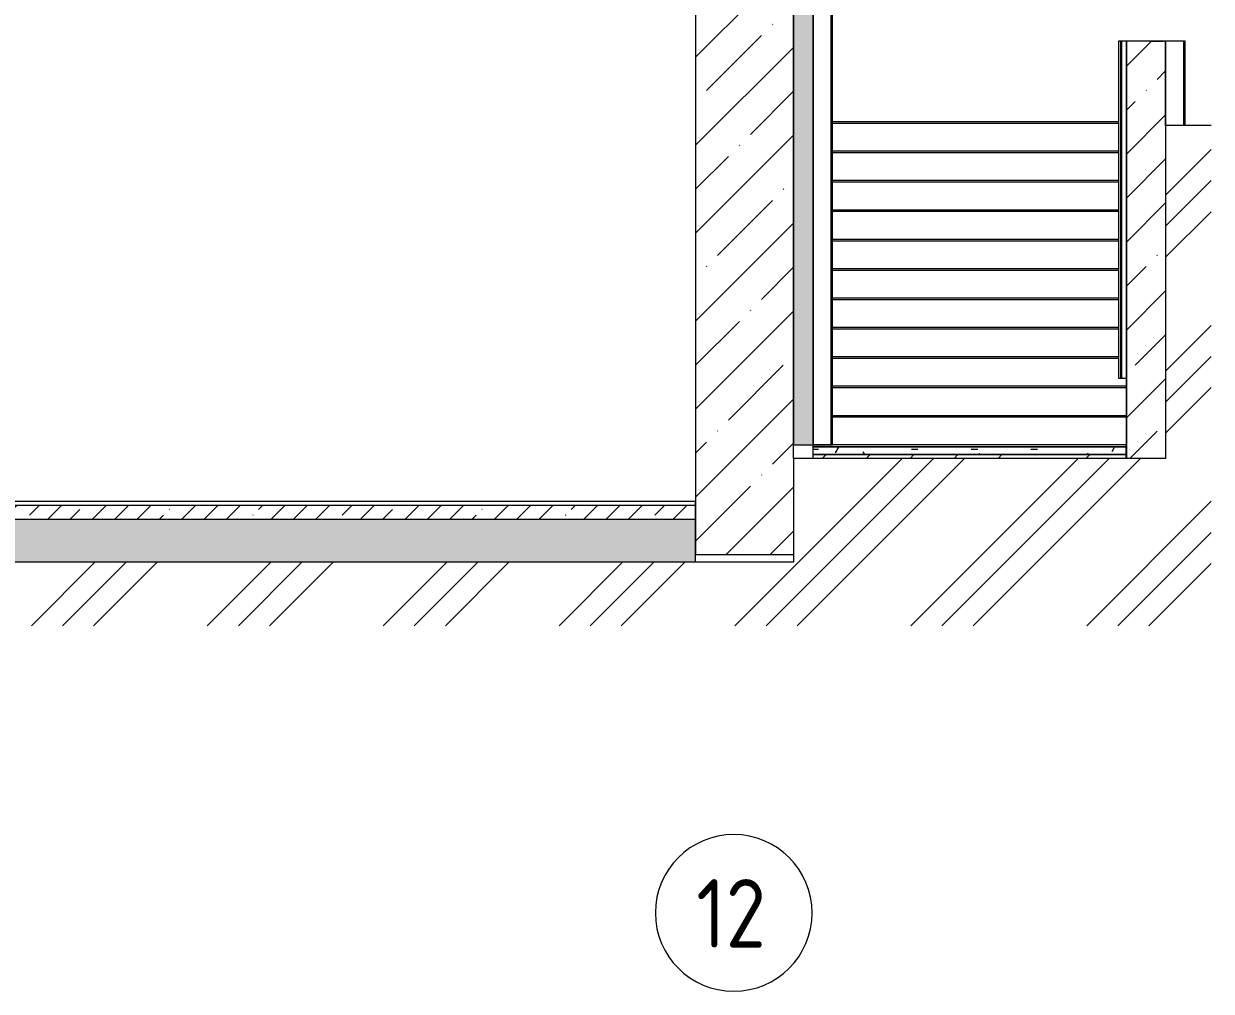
# Model space of a CAD drawing. Header units: millimetres. Extents: x -515342 to 330399, y -224905 to 507333.
# Drawn here: x 186156 to 192219, y 82231 to 87171 of the extents above; entities that cross this region are included whole.
import ezdxf

# ---------------------------------------------------------------- set-up
doc = ezdxf.new("R2010")
doc.units = ezdxf.units.MM
doc.layers.get('0').update_dxf_attribs({"lineweight": 0})
for name, color, linetype, lineweight in [('Лестницы', 7, 'Continuous', 0), ('Линии', 7, 'Continuous', 0), ('Оси', 7, 'Continuous', 0), ('Отметки', 7, 'Continuous', 0), ('Перекрытие', 7, 'Continuous', 0), ('Стены внутренние', 7, 'Continuous', 0), ('Стены наружные', 7, 'Continuous', 0), ('Стены несущие', 7, 'Continuous', 0), ('Стены отделка', 7, 'Continuous', 0), ('Стены перегородки', 7, 'Continuous', 0), ('Стены штриховка', 7, 'Continuous', 0), ('Узлы', 7, 'Continuous', 0)]:
    doc.layers.add(name, color=color, linetype=linetype, lineweight=lineweight)
doc.styles.add('GOST Common', font='', dxfattribs={"width": 0.9, "height": 350})
doc.styles.get('GOST Common').set_extended_font_data('GOST Common')
pattern_1 = [(45, (48650.6, 7579.1), (-224.5064, 224.5064), []), (45, (48875.1, 7579.1), (-224.5064, 224.5064), [396.875, -79.375, 3.353, -76.022])]

# ---------------------------------------------------------------- blocks, each defined once
blk = doc.blocks.new('СД_Люблино_Фасады_rvt-1-О_АР_П_Разрез 1-1')
at = {"layer": 'Лестницы'}
h = blk.add_hatch(dxfattribs=at)
h.set_pattern_fill('FP_11', color=256, style=0, pattern_type=2)
h.set_pattern_definition([(0, (48650.59, 7579.1), (406.4, 101.6), [33.528, -271.272, 33.528, -271.272, -1625.6]), (0, (48650.59, 7579.1), (406.4, 101.6), [-609.6, 33.528, -576.072, 33.528, -271.272, -711.2]), (0, (48650.59, 7579.1), (406.4, 101.6), [-1524, 33.528, -169.672, 33.528, -474.472]), (120, (48802.99, 7629.9), (-291.18818, 301.15272), [33.528, -271.272, 33.528, -271.272, -1625.6]), (120, (48802.99, 7629.9), (-291.18818, 301.15272), [-609.6, 33.528, -576.072, 33.528, -271.272, -711.2]), (120, (48802.99, 7629.9), (-291.18818, 301.15272), [-1524, 33.528, -169.672, 33.528, -474.472]), (240, (48853.79, 7833.1), (-115.21182, -402.75272), [33.528, -271.272, 33.528, -271.272, -1625.6]), (240, (48853.79, 7833.1), (-115.21182, -402.75272), [-609.6, 33.528, -576.072, 33.528, -271.272, -711.2]), (240, (48853.79, 7833.1), (-115.21182, -402.75272), [-1524, 33.528, -169.672, 33.528, -474.472])])
h.paths.add_polyline_path([(102033.9, -3060), (103633.9, -3060), (103633.9, -3020), (102033.9, -3020)])
h = blk.add_hatch(dxfattribs=at)
h.set_pattern_fill('FP_1', color=256, style=0, pattern_type=2)
h.set_pattern_definition(pattern_1)
h.paths.add_polyline_path([(102033.9, -3080), (103633.9, -3080), (103633.9, -3060), (102033.9, -3060)])
at = {"layer": 'Стены внутренние'}
h = blk.add_hatch(dxfattribs=at)
h.set_pattern_fill('FP_1', color=256, style=0, pattern_type=2)
h.set_pattern_definition(pattern_1)
h.paths.add_polyline_path([(101581.7, -3570), (101935, -3570), (101935, 760), (101435, 760), (101435, -3570)])
h.paths.add_polyline_path([(101435, 2620), (101935, 2620), (101935, 4160), (101435, 4160), (101435, 3450.6)])
h.paths.add_polyline_path([(101435, 6020), (101935, 6020), (101935, 7510), (101435, 7510), (101435, 6404.6)])
h.paths.add_polyline_path([(101435, 9370), (101935, 9370), (101935, 10810), (101435, 10810), (101435, 10097.1)])
h.paths.add_polyline_path([(101435, 12670), (101935, 12670), (101935, 13840), (101435, 13840), (101435, 13051.1)])
h = blk.add_hatch(dxfattribs=at)
h.set_pattern_fill('FP_1', color=256, style=0, pattern_type=2)
h.set_pattern_definition(pattern_1)
h.paths.add_polyline_path([(103835, -3080), (103835, -950), (103635, -950), (103635, -3080)])
at = {"layer": 'Стены наружные'}
h = blk.add_hatch(dxfattribs=at)
h.set_pattern_fill('FP_8', color=256, style=0, pattern_type=2)
h.set_pattern_definition([(0, (48650.593, 7579.1), (59.531, 34.37), [39.687, -79.375]), (120, (48650.593, 7579.1), (-59.530793, 34.370358), [39.688, -79.375]), (60, (48650.593, 7579.1), (0.000207, 68.740358), [0, -79.375, 39.687, 0])])
h.paths.add_polyline_path([(101935, -3010), (102035, -3010), (102035, 190), (101935, 190), (101935, -2457.4)])
at = {"layer": 'Лестницы'}
for p, q in [((102135, -1360), (103595, -1360)), ((103595, -1370), (102135, -1370)), ((103595, -1370), (102135, -1370)), ((102135, -1510), (103595, -1510)), ((103595, -1520), (102135, -1520)), ((103595, -1520), (102135, -1520)), ((102135, -1660), (103595, -1660)), ((103595, -1670), (102135, -1670)), ((103595, -1670), (102135, -1670)), ((102135, -1810), (103595, -1810)), ((103595, -1820), (102135, -1820)), ((103595, -1820), (102135, -1820)), ((102135, -1960), (103595, -1960)), ((103595, -1970), (102135, -1970)), ((103595, -1970), (102135, -1970)), ((102135, -2110), (103595, -2110)), ((103595, -2120), (102135, -2120)), ((103595, -2120), (102135, -2120)), ((102135, -2260), (103595, -2260)), ((103595, -2270), (102135, -2270)), ((103595, -2270), (102135, -2270)), ((102135, -2410), (103595, -2410)), ((103595, -2420), (102135, -2420)), ((103595, -2420), (102135, -2420)), ((102135, -2560), (103595, -2560)), ((103595, -2570), (102135, -2570)), ((103595, -2570), (102135, -2570)), ((102135, -2710), (103633.9, -2710)), ((103633.9, -2720), (102135, -2720)), ((103633.9, -2720), (102135, -2720)), ((103633.9, -2670), (103633.9, -2710)), ((103633.9, -2720), (103633.9, -2710)), ((103633.9, -2720), (103633.9, -2860)), ((102135, -2860), (103633.9, -2860)), ((103633.9, -2870), (102135, -2870)), ((103633.9, -2870), (102135, -2870)), ((103633.9, -2870), (103633.9, -2860)), ((103633.9, -2870), (103633.9, -3010))]:
    blk.add_line(p, q, dxfattribs=at)
at = {"layer": 'Лестницы', "lineweight": 18}
for p, q in [((103633.9, -3010), (102033.9, -3010)), ((102033.9, -3010), (102033.9, -3020)), ((103633.9, -3020), (102033.9, -3020)), ((102033.9, -3020), (102033.9, -3060)), ((102033.9, -3020), (103633.9, -3020)), ((103633.9, -3020), (103633.9, -3010)), ((103633.9, -3060), (103633.9, -3020)), ((102033.9, -3060), (103633.9, -3060)), ((103633.9, -3060), (102033.9, -3060)), ((102033.9, -3060), (102033.9, -3080)), ((103633.9, -3080), (103633.9, -3060))]:
    blk.add_line(p, q, dxfattribs=at)
at = {"layer": 'Стены несущие'}
for p, q in [((101435, 760), (101435, -3570)), ((101935, -3080), (101935, 200)), ((101935, 190), (101935, -3010)), ((102035, -3010), (102035, 190)), ((103635, -950), (103635, -3080)), ((103835, -950), (103635, -950)), ((103835, -1380), (103835, -950)), ((101935, -3010), (102035, -3010)), ((101435, -3570), (101935, -3570))]:
    blk.add_line(p, q, dxfattribs=at)
at = {"layer": 'Стены отделка', "lineweight": 9}
for p, q in [((102035, 180), (102035, -3010)), ((102135, -3010), (102135, 180)), ((103604, -950), (103595, -950)), ((103595, -950), (103595, -2670)), ((103610, -950), (103604, -950)), ((103835, -950), (103835, -1380)), ((103926, -950), (103835, -950)), ((103935, -950), (103926, -950)), ((103935, -1380), (103935, -950)), ((103595, -2670), (103604, -2670)), ((103604, -2670), (103610, -2670)), ((102035, -3010), (102126, -3010)), ((102126, -3010), (102135, -3010))]:
    blk.add_line(p, q, dxfattribs=at)
at = {"layer": 'Стены перегородки'}
for p, q in [((103635, -950), (103610, -950)), ((103610, -950), (103610, -2670)), ((103635, -2670), (103635, -950)), ((103610, -2670), (103635, -2670))]:
    blk.add_line(p, q, dxfattribs=at)
at = {"layer": 'Стены штриховка'}
for p, q in [((102126, 180), (102126, -3010)), ((103604, -950), (103604, -2670)), ((103926, -950), (103926, -1380))]:
    blk.add_line(p, q, dxfattribs=at)
blk = doc.blocks.new('Ось сетки - Круг_Ø8 мм-6577-О_АР_П_Разрез 1-1')
at = {"layer": 'Оси'}
for start, end in [(360, 180), (180, 360)]:
    blk.add_arc((0, -5400), 400, start, end, dxfattribs=at)

msp = doc.modelspace()

# ---------------------------------------------------------------- hatches: boundary and pattern name
at = {"layer": 'Перекрытие'}
h = msp.add_hatch(dxfattribs=at)
h.set_pattern_fill('FP_19', color=256, style=0, pattern_type=2)
h.set_pattern_definition([(45, (136801.12, 95610.5), (-114.04925, 114.04925), []), (45, (136915.17, 95610.5), (-114.04925, 114.04925), [201.613, -40.323, 3.353, -36.97])])
h.paths.add_polyline_path([(188903.4654, 84641.3929), (189585.5296, 84641.3929), (189585.5296, 84711.3929), (177440.5296, 84711.3929), (177440.5296, 84641.3929), (185588.4, 84641.3929)])
h = msp.add_hatch(dxfattribs=at)
h.set_pattern_fill('FP_1', color=256, style=0, pattern_type=2)
h.set_pattern_definition([(45, (136801.12, 95610.5), (-224.5064, 224.5064), []), (45, (137025.63, 95610.5), (-224.5064, 224.5064), [396.875, -79.375, 3.353, -76.022])])
h.paths.add_polyline_path([(188903.4654, 84421.3929), (189585.5296, 84421.3929), (189585.5296, 84641.3929), (88345.5296, 84641.3929), (88345.5296, 84421.3929), (185588.4, 84421.3929)])
at = {"layer": 'Узлы'}
h = msp.add_hatch(dxfattribs=at)
h.set_pattern_fill('FP_24', color=256, style=0, pattern_type=2)
h.set_pattern_definition([(45, (136801.1, 95610.5), (-449.013, 449.013), []), (45, (136959.9, 95610.5), (0, 898.0256), []), (45, (136642.4, 95610.5), (0, 898.0256), [])])
h.paths.add_polyline_path([(140835.0172, 84096.9743), (192218.5308, 84096.9743), (192218.5308, 86651.3929), (191985.5296, 86651.3929), (191985.5296, 84951.3929), (190085.5296, 84951.3929), (190085.5296, 84421.3929), (87850.5296, 84421.3929), (87850.5296, 87031.3929), (87745.5296, 87031.3929), (87745.5296, 88231.3929), (86136.4383, 88231.3929), (86136.4383, 84096.9743), (139177.4845, 84096.9743)])

# ---------------------------------------------------------------- linework, layer by layer
at = {"layer": 'Линии'}
for p, q in [((192218.5308, 86651.3929), (191985.5296, 86651.3929)), ((191985.5296, 86651.3929), (191985.5296, 84951.3929)), ((191985.5296, 84951.3929), (190085.5296, 84951.3929)), ((190085.5296, 84951.3929), (190085.5296, 84421.3929)), ((190085.5296, 84421.3929), (87850.5296, 84421.3929))]:
    msp.add_line(p, q, dxfattribs=at)
at = {"layer": 'Отметки'}
msp.add_line((191902.4532, 87081.3929), (191973.3827, 87081.3929), dxfattribs=at)
at = {"layer": 'Перекрытие'}
for p, q in [((189585.5296, 84731.3929), (177440.5296, 84731.3929)), ((189585.5296, 84711.3929), (177440.5296, 84711.3929)), ((189585.5296, 84711.3929), (189585.5296, 84731.3929)), ((189585.5296, 84421.3929), (189585.5296, 84711.3929)), ((88345.5296, 84641.3929), (189585.5296, 84641.3929))]:
    msp.add_line(p, q, dxfattribs=at)

# ---------------------------------------------------------------- block references
msp.add_blockref('СД_Люблино_Фасады_rvt-1-О_АР_П_Разрез 1-1', (88150.5296, 88031.3929))
at = {"layer": 'Оси'}
msp.add_blockref('Ось сетки - Круг_Ø8 мм-6577-О_АР_П_Разрез 1-1', (189780.5296, 88031.3929), dxfattribs=at)

# ---------------------------------------------------------------- texts
at = {"layer": 'Оси', "insert": (189589.3489, 82803.9262), "char_height": 350, "width": 461.772, "attachment_point": 1, "style": 'GOST Common'}
msp.add_mtext('12', dxfattribs=at)

doc.saveas('drawing.dxf')
